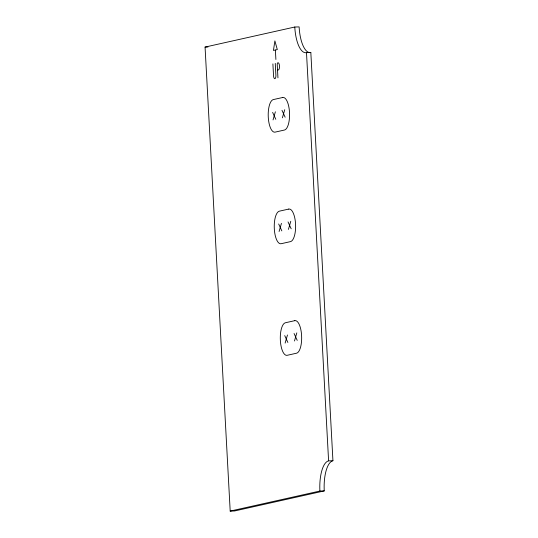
<?xml version="1.0" encoding="UTF-8"?>
<svg xmlns="http://www.w3.org/2000/svg" width="538" height="538" viewBox="0 0 538 538"><rect width="100%" height="100%" fill="white"/><g stroke="black" fill="none" stroke-linecap="round" stroke-linejoin="round"><path stroke-width="0.81" d="M273.048 119.913L275.382 111.79M282.396 117.822L284.736 109.698M279.087 231.501L281.428 223.378M288.435 229.41L290.776 221.286M285.133 343.089L287.474 334.966M294.481 340.998L296.821 332.874M205.065 47.082L294.777 27.021L299.121 26.9A27.996 10.283 88.4 0 0 310.829 52.516L332.935 460.743A27.996 10.283 88.4 0 0 324.246 490.918L234.534 510.979L230.197 511.1L205.065 47.082L207.957 47.001M275.241 50.034L273.452 50.438L274.884 40.881L277.305 49.57L275.382 50L275.893 59.476M277.669 70.101L278.368 69.947A3.598 1.325 88.4 0 0 279.484 66.066A3.598 1.325 88.4 0 0 277.978 62.778L277.776 62.818A1.748 0.646 88.4 0 0 277.238 64.708L277.944 77.842M230.197 511.1L319.908 491.039L324.246 490.918M294.777 27.021A27.996 10.283 88.4 0 0 306.492 52.637L310.829 52.516M319.908 491.039A27.996 10.283 88.4 0 1 328.597 460.864L332.935 460.743M281.986 110.317L285.14 117.21M272.638 112.402L275.792 119.302M288.032 221.905L291.186 228.798M278.684 223.99L281.831 230.889M294.071 333.493L297.225 340.386M284.723 335.577L287.877 342.477M306.492 52.637L328.597 460.864M275.254 63.383L275.893 75.212A3.228 1.184 88.4 0 1 274.891 78.689A3.228 1.184 88.4 0 1 273.539 75.737L272.901 63.914M282.685 97.492L273.331 99.577A16.335 5.999 88.4 0 0 268.267 117.183A16.335 5.999 88.4 0 0 275.093 132.126L284.447 130.035A16.335 5.999 88.4 0 0 289.511 112.435A16.335 5.999 88.4 0 0 282.685 97.492M288.724 209.08L279.377 211.165A16.335 5.999 88.4 0 0 274.306 228.771A16.335 5.999 88.4 0 0 281.139 243.714L290.486 241.623A16.335 5.999 88.4 0 0 295.557 224.023A16.335 5.999 88.4 0 0 288.724 209.08M294.77 320.668L285.422 322.753A16.335 5.999 88.4 0 0 280.352 340.359A16.335 5.999 88.4 0 0 287.184 355.302L296.532 353.21A16.335 5.999 88.4 0 0 301.603 335.611A16.335 5.999 88.4 0 0 294.77 320.668"/></g></svg>
